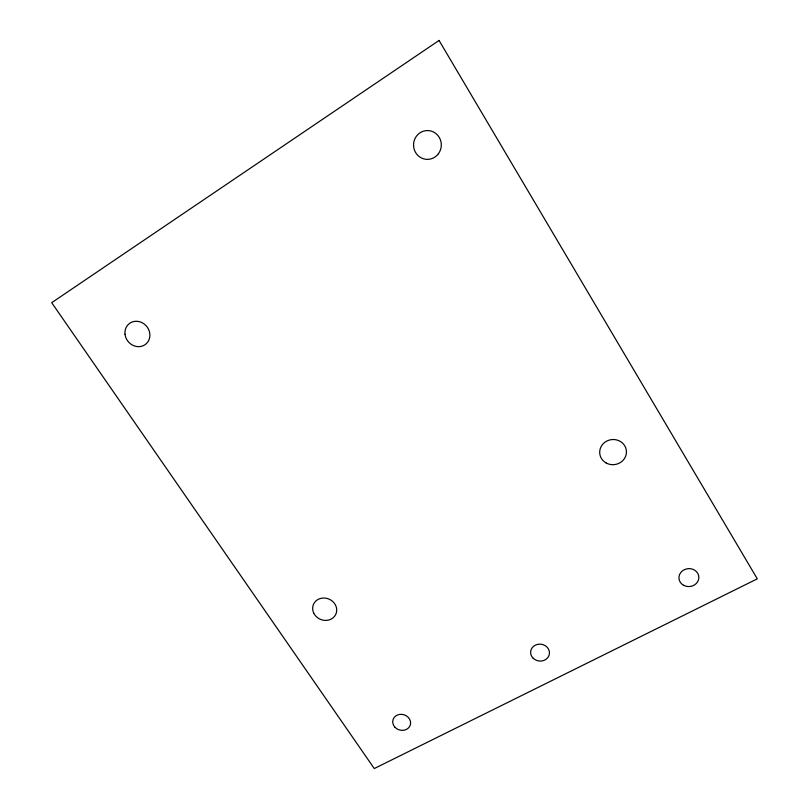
<?xml version="1.0" encoding="UTF-8"?>
<svg xmlns="http://www.w3.org/2000/svg" width="809" height="809" viewBox="0 0 809 809"><rect width="100%" height="100%" fill="white"/><g stroke="black" fill="none" stroke-linecap="round" stroke-linejoin="round"><path stroke-width="1.21" d="M439.054 40.45L51.705 302.687L374.284 768.55L757.295 578.839L439.054 40.45M438.387 153.791A14.41 13.884 -88.7 0 0 429.326 130.694A14.41 13.884 -88.7 0 0 414.562 150.413A14.41 13.884 -88.7 0 0 438.387 153.791M683.656 585.322A9.961 8.98 -5 0 0 698.845 577.717A9.961 8.98 -5 0 0 684.181 569.758A9.961 8.98 -5 0 0 683.656 585.322M606.224 463.021A13.389 12.58 -6.8 0 0 626.439 452.089A13.389 12.58 -6.8 0 0 606.528 441.208A13.389 12.58 -6.8 0 0 606.224 463.021M125.011 334.157A13.177 11.983 50.3 0 0 144.791 344.867A13.177 11.983 50.3 0 0 142.455 322.872A13.177 11.983 50.3 0 0 125.011 334.157M532.848 657.919A9.445 8.464 7.3 0 0 548.917 655.694A9.445 8.464 7.3 0 0 538.349 644.227A9.445 8.464 7.3 0 0 532.848 657.919M313.639 612.868A12.226 11.013 23.4 0 0 334.36 616.569A12.226 11.013 23.4 0 0 326.078 598.215A12.226 11.013 23.4 0 0 313.639 612.868M395.025 727.311A9.051 7.938 16.5 0 0 410.193 725.329A9.051 7.938 16.5 0 0 399.747 714.398A9.051 7.938 16.5 0 0 395.025 727.311"/></g></svg>
